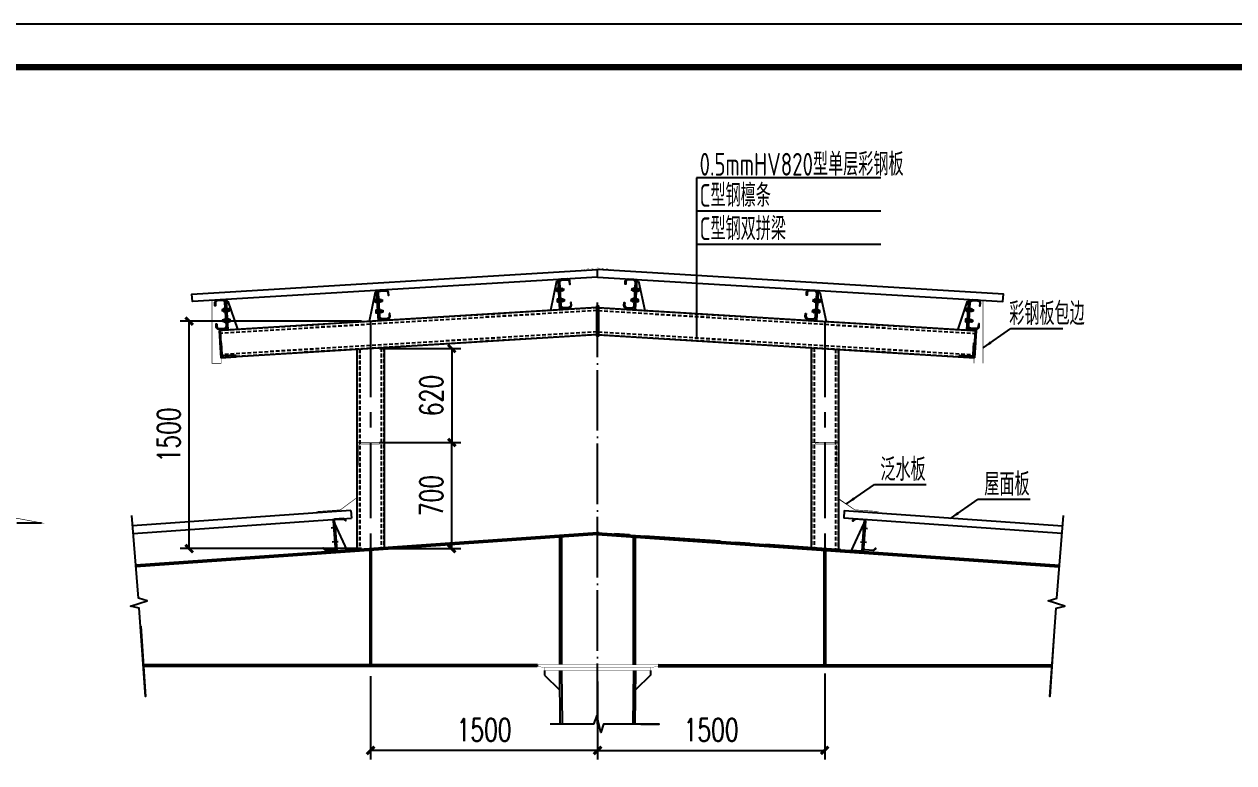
# Model space of a CAD drawing. Extents: x -33967 to 1773478, y -1022458 to -784650.
# Drawn here: x 742867 to 782812, y -816094 to -791727 of the extents above; entities that cross this region are included whole.
import ezdxf

# ---------------------------------------------------------------- set-up
doc = ezdxf.new("R2010")
doc.units = 0
doc.header["$LTSCALE"] = 1000
doc.header["$MEASUREMENT"] = 0
for name, pattern in [('CACHE2', [0.1875, 0.125, -0.0625]), ('CENTERX2', [4, 2.5, -0.5, 0.5, -0.5]), ('CONTINOUS', [0]), ('DOTE', [2.4200000000000004, 2, -0.2, 0.02, -0.2])]:
    doc.linetypes.add(name, pattern=pattern)
for name, color, linetype in [('4', 4, 'CONTINOUS'), ('AXIS', 3, 'Continuous'), ('DOTE', 1, 'DOTE'), ('GL', 150, 'Continuous'), ('GZ', 50, 'Continuous'), ('LT', 27, 'Continuous'), ('PUB_TITLE', 4, 'Continuous'), ('PZ', 202, 'Continuous'), ('S-钢-钢柱线.......STEEL-COLUMN', 60, 'Continuous'), ('STXT_XG_THIN', 2, 'Continuous'), ('TEXT', 7, 'Continuous')]:
    doc.layers.add(name, color=color, linetype=linetype)
doc.layers.add('檩条', color=30, linetype='Continuous', lineweight=5)
doc.layers.add('螺栓', color=15, linetype='Continuous', lineweight=18)
doc.styles.add('_TCH_DIM_T3', font='SIMPLEX', dxfattribs={"width": 0.7058823529411765, "bigfont": 'GBCBIG'})
doc.styles.add('标准字体', font='tssdeng.shx', dxfattribs={"width": 0.699999988079071, "bigfont": 'tssdchn.shx'})
doc.dimstyles.new('TCH-200-1', dxfattribs={"dimtxt": 595, "dimasz": 200, "dimexe": 500, "dimexo": 600, "dimgap": 252.5, "dimtad": 1, "dimdec": 0, "dimzin": 0, "dimdsep": 46, "dimtxsty": '_TCH_DIM_T3', "dimblk": 'ARCHTICK', "dimcen": 0.09, "dimclrd": 3, "dimclre": 3, "dimclrt": 7, "dimazin": 2, "dimtfac": 1, "dimtdec": 0, "dimtix": 1, "dimtmove": 2, "dimatfit": 3, "dimfxl": 1, "dimtolj": 1, "dimtzin": 0, "dimarcsym": 0})
doc.dimstyles.new('TCH_250-5', dxfattribs={"dimtxt": 750, "dimasz": 250, "dimexe": 300, "dimexo": 300, "dimgap": 300, "dimtad": 1, "dimdec": 0, "dimlfac": 0.2, "dimzin": 0, "dimdsep": 46, "dimtxsty": '_TCH_DIM_T3', "dimblk": 'ARCHTICK', "dimcen": 0.09, "dimclrd": 3, "dimclre": 3, "dimclrt": 7, "dimazin": 2, "dimtfac": 1, "dimtdec": 0, "dimtix": 1, "dimtmove": 2, "dimatfit": 3, "dimfxl": 1, "dimtolj": 1, "dimtzin": 0, "dimarcsym": 0})

# ---------------------------------------------------------------- blocks, each defined once
blk = doc.blocks.new('A$C32BF6D94')
at = {"layer": 'DOTE'}
for p, q in [((-30.3087471392937, 130.2371949246444), (20.89983554440551, 133.3392010317184)), ((-26.0762663979549, 60.36526846795459), (25.13231628574431, 63.46727457502857))]:
    blk.add_line(p, q, dxfattribs=at)
at = {"layer": 'LT', "linetype": 'ByBlock'}
blk.add_lwpolyline([(64.44064039905788, 48.13748114637565), (65.53020888741594, 30.17048806155799, -0.3551092264864493), (53.17271898838226, 15.29015954083297), (17.23873281880515, 13.11102256420418, -0.3879699096304385), (3.041349752515089, 26.39139436843107), (-6.401577146782074, 182.1053344366665, -0.3782695036236424), (6.486562397098169, 196.0262112808414), (42.42054856655886, 198.2053482574993, -0.409190309948008), (56.4475846074638, 185.7070133959642), (57.53715309570543, 167.7400203111465), (61.94575522217201, 167.9881500107876), (60.85618673381396, 185.9551430956053, 0.414213562373095), (41.79962516069645, 202.8325676920358), (5.865638991002925, 200.6534307152324, 0.414213562373095), (-11.01178560534026, 181.5968691420567), (-1.56885870610131, 25.8829290738795, 0.414213562373095), (17.4877028670162, 9.00550447741989), (53.42168903665151, 11.18464145407779, 0.4142135623730919), (70.2991136329947, 30.2412030272244), (69.20954514463665, 48.20819611207116)], format="xyb", close=True, dxfattribs=at)
at = {"layer": 'PZ'}
for q in [(-67.6713272559573, -4.103572224179516), (-17.58963265392231, 188.0638583935215)]:
    blk.add_line((-27.1953542662086, 187.481340688566), q, dxfattribs=at)
blk.add_lwpolyline([(-11.91975934564834, 196.5693633793853), (0.0007390029495581985, 0.0002503013820387423), (-6.162267064210027, -0.3734915469831321), (-18.08276541286614, 196.1956215310784)], close=True, dxfattribs=at)
at = {"layer": '檩条'}
for p, q in [((-3.839416725095361, 139.855288597988), (-14.62210238585249, 139.2021291431447)), ((-2.871992555446923, 123.8845625508111), (-13.65795556252124, 123.2304717213847)), ((0.3930640167091042, 69.98336214129813), (-10.38927469140617, 69.32989802228985)), ((1.360488186124712, 54.01263609417947), (-9.420744784118142, 53.358832107333))]:
    blk.add_line(p, q, dxfattribs=at)
at = {"layer": '螺栓'}
for p, q in [((-27.96724731987342, 141.1988270380243), (-30.78036642167717, 138.022923872486)), ((-30.78036642167717, 138.022923872486), (-29.8371278566774, 122.451465976279)), ((-26.66122469166294, 119.6383468741842), (-29.8371278566774, 122.451465976279)), ((-27.64074166258797, 135.8087069967587), (-18.05830603442155, 136.3891614983731)), ((-26.98773034848273, 125.0284669150424), (-17.40529471985064, 125.6089214167732)), ((-14.50117108039558, 137.2057341637847), (-18.0945844410453, 136.988063725672)), ((-13.7756029535085, 125.227689628402), (-17.36901631392539, 125.0100191902893)), ((-14.50117108039558, 137.2057341637847), (-3.718488703947514, 137.8589478420326)), ((-13.7756029535085, 125.227689628402), (-2.99292057659477, 125.8809033067664)), ((-3.718488703947514, 137.8589478420326), (-0.1250753430649638, 138.0766182801453)), ((-2.99292057659477, 125.8809033067664), (0.6004927840549499, 126.0985737448791)), ((9.49363869219087, 138.0581705546356), (-0.08879693620838225, 137.4777160529629)), ((10.14665000652894, 127.277930472861), (0.5642143781296909, 126.6974759712466)), ((9.167133034905419, 143.4482905959012), (12.34303620015271, 140.6351714938064)), ((9.49363869219087, 138.0581705546356), (12.48814982571639, 138.2395625863574)), ((10.47315566334873, 121.8878104321193), (13.28627476538531, 125.0637135976576)), ((12.34303620015271, 140.6351714938064), (13.28627476538531, 125.0637135976576)), ((12.45187141909264, 138.8384648136562), (20.53705148072913, 139.3282232994679)), ((13.17743954597972, 126.8604202782735), (21.26261960784905, 127.3501787640853)), ((13.35022475919686, 138.8928824231261), (14.07579288654961, 126.9148378878599)), ((15.21948825265281, 137.8039131885162), (15.3283234720584, 136.0072065084241)), ((15.40088028460741, 134.8094020547578), (15.6185507227201, 131.2159886939917)), ((15.69110753526911, 130.0181842406746), (15.79994275444187, 128.2214775601751)), ((16.94363811961375, 139.1105528612388), (17.6692062469665, 127.1325083259144)), ((18.81290161260404, 138.0215836266289), (18.92173683200963, 136.2248769465368)), ((18.99429364479147, 135.0270724928123), (19.21196408267133, 131.4336591320462)), ((19.28452089522034, 130.2358546787873), (19.3933561143931, 128.4391479982296)), ((20.53705148072913, 139.3282232994679), (21.26261960784905, 127.3501787640853)), ((-23.73476657853462, 71.32690058139269), (-26.54788568033837, 68.15099741579616)), ((-26.54788568033837, 68.15099741579616), (-25.60464711487293, 52.57953951964737)), ((-22.42874394985847, 49.76642041749437), (-25.60464711487293, 52.57953951964737)), ((-23.40826092124917, 65.93678054006887), (-13.82582529261708, 66.51723504174151)), ((-22.75524960714392, 55.15654045835254), (-13.17281397851184, 55.73699496002519)), ((-10.26869033882394, 67.33380770721124), (-13.86210369947366, 67.11613726904034)), ((-9.54312221170403, 55.35576317171217), (-13.13653557212092, 55.13809273359948)), ((-10.26869033882394, 67.33380770721124), (0.5139920378569514, 67.98702138540102)), ((-9.54312221170403, 55.35576317171217), (1.239560164976865, 56.00897684996016)), ((0.5139920378569514, 67.98702138540102), (4.107405398739502, 68.20469182351371)), ((1.239560164976865, 56.00897684996016), (4.832973525859416, 56.22664728807285)), ((13.72611943376251, 68.18624409800395), (4.143683805363253, 67.6057895963313)), ((14.37913074786775, 57.40600401617121), (4.796695119235665, 56.82554951449856)), ((13.39961377647705, 73.57636413921136), (16.57551694149151, 70.76324503705837)), ((13.72611943376251, 68.18624409800395), (16.72063056728803, 68.36763612972572)), ((14.7056364051532, 52.01588397531305), (17.51875550718978, 55.191787141026)), ((16.57551694149151, 70.76324503705837), (17.51875550718978, 55.191787141026)), ((16.68435216089711, 68.96653835696634), (24.76953222230077, 69.4562968427781)), ((17.40992028778419, 56.98849382152548), (25.49510034942068, 57.47825230739545)), ((17.58270550100133, 69.02095596649451), (18.30827362812124, 57.04291143105365)), ((19.45196899445727, 67.93198673182633), (19.56080421363004, 66.1352800517343)), ((19.63336102617905, 64.93747559806798), (19.85103146429174, 61.34406223730184)), ((19.92358827707358, 60.14625778404297), (20.03242349624634, 58.34955110342707)), ((21.17611886141822, 69.23862640466541), (21.90168698853813, 57.26058186916634)), ((23.0453823544085, 68.14965716993902), (23.15421757381409, 66.35295048984699)), ((23.22677438613027, 65.15514603618067), (23.44444482424296, 61.56173267541453)), ((23.5170016370248, 60.36392822209746), (23.62583685619757, 58.56722154153977)), ((24.76953222230077, 69.4562968427781), (25.49510034942068, 57.47825230739545))]:
    blk.add_line(p, q, dxfattribs=at)
for points in [[(-26.66122469166294, 119.6383468741842), (-17.07878906303085, 120.2188013758569), (-18.384811691707, 141.7792815397552), (-27.96724731987342, 141.1988270380243)], [(-16.86111862468533, 116.6253880152071), (-13.26770526426844, 116.8430584532034), (-15.00906876893714, 145.5903653380519), (-18.60248212958686, 145.3726948999392)], [(1.108390473295003, 117.7139425696805), (-2.485022887587547, 117.4962721315678), (-4.226386392489076, 146.2435790163581), (-0.6329730316065252, 146.461249454529)], [(10.47315566334873, 121.8878104321193), (0.8907200347166508, 121.3073559304466), (-0.4153025934938341, 142.8678360942286), (9.167133034905419, 143.4482905959012)], [(-22.42874394985847, 49.76642041749437), (-12.84630832145922, 50.34687491916702), (-14.15233094990253, 71.90735508306534), (-23.73476657853462, 71.32690058139269)], [(-12.62863788357936, 46.75346155840089), (-9.03522452316247, 46.97113199651358), (-10.776588028064, 75.71843888136209), (-14.37000138848089, 75.5007684432494)], [(5.340871215099469, 47.84201611299068), (1.747457853751257, 47.62434567476157), (0.006094348849728703, 76.37165255966829), (3.599507709732279, 76.58932299783919)], [(14.7056364051532, 52.01588397531305), (5.123200776521116, 51.4354294736404), (3.817178148077801, 72.99590963753872), (13.39961377647705, 73.57636413921136)]]:
    blk.add_lwpolyline(points, close=True, dxfattribs=at)
blk = doc.blocks.new('_ArchTick')
at = {"color": 0, "linetype": 'ByBlock', "const_width": 0.4}
blk.add_lwpolyline([(-0.5, -0.5), (0.5, 0.5)], dxfattribs=at)
blk = doc.blocks.new('*D105')
at = {"color": 3, "lineweight": -2, "transparency": 16777216}
for p, q in [((754302.9447661974, -813234.652838623), (754302.9447661974, -815984.6307713081)), ((761802.9447662372, -813414.7490017932), (761802.9447662372, -815984.6307713081)), ((761802.9447662372, -815684.6307713081), (754302.9447661974, -815684.6307713081))]:
    blk.add_line(p, q, dxfattribs=at)
at = {"layer": 'Defpoints', "color": 0, "transparency": 16777216}
for p in [(754302.9447661974, -812934.652838623), (761802.9447662372, -813114.7490017932), (754302.9447661974, -815684.6307713081)]:
    blk.add_point(p, dxfattribs=at)
at = {"color": 3, "lineweight": -2, "transparency": 16777216, "xscale": 250, "yscale": 250, "zscale": 250, "rotation": 180}
blk.add_blockref('_ArchTick', (754302.9447661974, -815684.6307713081), dxfattribs=at)
at = {"color": 3, "lineweight": -2, "transparency": 16777216, "xscale": 250, "yscale": 250, "zscale": 250}
blk.add_blockref('_ArchTick', (761802.9447662372, -815684.6307713081), dxfattribs=at)
at = {"color": 7, "transparency": 16777216, "insert": (758052.9447662173, -815009.6307713081), "char_height": 750, "attachment_point": 5, "style": '_TCH_DIM_T3'}
blk.add_mtext('\\A1;1500', dxfattribs=at)
blk = doc.blocks.new('*D82')
at = {"color": 3, "lineweight": -2, "transparency": 16777216}
for p, q in [((769302.9447662756, -813153.1187507864), (769302.9447662756, -815984.6307713083)), ((761802.9447662369, -813589.122668337), (761802.9447662369, -815984.6307713083)), ((761802.9447662369, -815684.6307713083), (769302.9447662756, -815684.6307713083))]:
    blk.add_line(p, q, dxfattribs=at)
at = {"layer": 'Defpoints', "color": 0, "transparency": 16777216}
for p in [(769302.9447662756, -812853.1187507864), (761802.9447662369, -813289.122668337), (769302.9447662756, -815684.6307713083)]:
    blk.add_point(p, dxfattribs=at)
at = {"color": 3, "lineweight": -2, "transparency": 16777216, "xscale": 250, "yscale": 250, "zscale": 250, "rotation": 180}
blk.add_blockref('_ArchTick', (761802.9447662369, -815684.6307713083), dxfattribs=at)
at = {"color": 3, "lineweight": -2, "transparency": 16777216, "xscale": 250, "yscale": 250, "zscale": 250}
blk.add_blockref('_ArchTick', (769302.9447662756, -815684.6307713083), dxfattribs=at)
at = {"color": 7, "transparency": 16777216, "insert": (765552.9447662563, -815009.6307713083), "char_height": 750, "attachment_point": 5, "style": '_TCH_DIM_T3'}
blk.add_mtext('\\A1;1500', dxfattribs=at)
blk = doc.blocks.new('*D106')
at = {"color": 3, "lineweight": -2, "transparency": 16777216}
for p, q in [((754002.9447661979, -801527.1577726), (748014.1759056201, -801527.1577726)), ((748314.1759056201, -809028.2490596118), (748314.1759056201, -801527.1577726)), ((754002.9447661977, -809028.2490596118), (748014.1759056201, -809028.2490596118))]:
    blk.add_line(p, q, dxfattribs=at)
at = {"layer": 'Defpoints', "color": 0, "transparency": 16777216}
for p in [(748314.1759056201, -801527.1577726), (754302.9447661979, -801527.1577726), (754302.9447661977, -809028.2490596118)]:
    blk.add_point(p, dxfattribs=at)
at = {"color": 3, "lineweight": -2, "transparency": 16777216, "xscale": 250, "yscale": 250, "zscale": 250}
for p, rotation in [((748314.1759056201, -801527.1577726), 90), ((748314.1759056201, -809028.2490596118), 270)]:
    blk.add_blockref('_ArchTick', p, dxfattribs=dict(at, rotation=rotation))
at = {"color": 7, "transparency": 16777216, "insert": (747639.1759056197, -805277.7034161058), "char_height": 750, "attachment_point": 5, "rotation": 90, "style": '_TCH_DIM_T3'}
blk.add_mtext('\\A1;1500', dxfattribs=at)
blk = doc.blocks.new('*D107')
at = {"color": 3, "lineweight": -2, "transparency": 16777216}
for p, q in [((754602.9447661897, -805528.1425768682), (757286.0808606258, -805528.1425768682)), ((756986.0808606258, -809028.2490596116), (756986.0808606258, -805528.1425768682)), ((754602.9447661977, -809028.2490596116), (757286.0808606258, -809028.2490596116))]:
    blk.add_line(p, q, dxfattribs=at)
at = {"layer": 'Defpoints', "color": 0, "transparency": 16777216}
for p in [(754302.9447661897, -805528.1425768682), (756986.0808606258, -805528.1425768682), (754302.9447661977, -809028.2490596116)]:
    blk.add_point(p, dxfattribs=at)
at = {"color": 3, "lineweight": -2, "transparency": 16777216, "xscale": 250, "yscale": 250, "zscale": 250}
for p, rotation in [((756986.0808606258, -805528.1425768682), 90), ((756986.0808606258, -809028.2490596116), 270)]:
    blk.add_blockref('_ArchTick', p, dxfattribs=dict(at, rotation=rotation))
at = {"color": 7, "transparency": 16777216, "insert": (756311.0808606255, -807278.1958182398), "char_height": 750, "attachment_point": 5, "rotation": 90, "style": '_TCH_DIM_T3'}
blk.add_mtext('\\A1;700', dxfattribs=at)
blk = doc.blocks.new('*D83')
at = {"color": 3, "lineweight": -2, "transparency": 16777216}
for p, q in [((754602.944766198, -802428.8111501877), (757286.0808606257, -802428.8111501877)), ((756986.0808606257, -802428.8111501877), (756986.0808606257, -805528.1425768682)), ((754602.9447661897, -805528.1425768682), (757286.0808606257, -805528.1425768682))]:
    blk.add_line(p, q, dxfattribs=at)
at = {"layer": 'Defpoints', "color": 0, "transparency": 16777216}
for p in [(754302.944766198, -802428.8111501877), (754302.9447661897, -805528.1425768682), (756986.0808606257, -805528.1425768682)]:
    blk.add_point(p, dxfattribs=at)
at = {"color": 3, "lineweight": -2, "transparency": 16777216, "xscale": 250, "yscale": 250, "zscale": 250}
for p, rotation in [((756986.0808606257, -802428.8111501877), 90), ((756986.0808606257, -805528.1425768682), 270)]:
    blk.add_blockref('_ArchTick', p, dxfattribs=dict(at, rotation=rotation))
at = {"color": 7, "transparency": 16777216, "insert": (756311.0808606254, -803978.4768635279), "char_height": 750, "attachment_point": 5, "rotation": 90, "style": '_TCH_DIM_T3'}
blk.add_mtext('\\A1;620', dxfattribs=at)

msp = doc.modelspace()

# ---------------------------------------------------------------- linework, layer by layer
at = {"color": 2}
msp.add_line((749836.8436480253, -802649.5561032305), (749459.2040711511, -802672.4572186829), dxfattribs=at)
for p, q in [((753657.9830418164, -807770.2152724352, -20.04334391167015), (753675.4403237416, -808019.6050142208, -20.04334391167015)), ((769947.9064906426, -807770.2152724116, -20.04334391167015), (769930.449208718, -808019.6050141973, -20.04334391167015))]:
    msp.add_line(p, q)
at = {"const_width": 20}
for points in [[(749483.9562244236, -800813.8689688115), (749072.8831298833, -800838.797578027), (749072.8831298833, -802916.5690054934), (749370.6587447606, -802916.5690054934), (749370.6587447606, -802729.5037694323), (749844.9942145932, -802729.5037694323)], [(774121.9333080149, -800813.8689687765), (774533.0064025552, -800838.7975779909), (774533.006402561, -802916.5690054573), (774235.230787684, -802916.5690054582), (774235.2307876833, -802729.503769397), (773760.8953178506, -802729.5037693983)], [(754752.9447661815, -805528.1425768666), (753859.2002465283, -805528.14257687), (753859.2002465283, -807341.7875964281), (753307.837901047, -807749.8775559136), (752519.4981522048, -807805.442101804)], [(768852.9447662705, -805528.1425768463), (769746.6892859237, -805528.1425768472), (769746.6892859288, -807341.7875964053), (770298.0516314113, -807749.8775558892), (771086.3913802537, -807805.4421017772)], [(743439.5158084021, -808180.1122082319), (685339.5158084021, -808180.1122082319), (686139.5158084021, -808030.1122082319), (742639.5158084021, -808030.1122082319), (743439.5158084021, -808180.1122082319)]]:
    msp.add_lwpolyline(points, dxfattribs=at)
at = {"color": 2, "const_width": 20}
for points in [[(753859.2002465283, -805528.14257687), (753859.2002465283, -806278.14257687), (753889.2002465283, -806278.14257687, 0.4142135623730951), (753904.2002465283, -806263.14257687), (753904.2002465283, -805663.14257687, -0.4142135623730958), (753994.2002465283, -805573.14257687), (754594.2002465283, -805573.14257687, 0.4142135623730951), (754609.2002465283, -805558.14257687), (754609.2002465283, -805528.14257687)], [(769746.6892859237, -805528.1425768472), (769746.6892859258, -806278.1425768472), (769716.6892859258, -806278.1425768473, -0.4142135623730951), (769701.6892859258, -806263.1425768473), (769701.689285924, -805663.1425768473, 0.4142135623730958), (769611.6892859237, -805573.1425768476), (769011.6892859237, -805573.1425768493, -0.4142135623730951), (768996.6892859237, -805558.1425768493), (768996.6892859237, -805528.1425768493)]]:
    msp.add_lwpolyline(points, format="xyb", close=True, dxfattribs=at)
msp.add_lwpolyline([(742639.5158084021, -808180.1122082319), (743439.5158084021, -808180.1122082319)])
at = {"color": 2}
msp.add_arc((749455.8748341035, -802617.5580731458), 55, 183.4703256734285, 273.4703256734123, dxfattribs=at)
at = {"layer": '4', "color": 1}
msp.add_lwpolyline([(762408.2332017934, -799847.0554426074, 5, 5, 0), (762282.1954948022, -799839.4121675164, 5, 5, 0), (762213.9162723962, -799805.2629486442, 5, 5, 0), (761833.5214858558, -799774.7044198302, 5, 5, 0), (761802.9447662281, -799746.5902934264, 5, 5, 0), (761772.3680466004, -799774.7044198302, 5, 5, 0), (761391.97326006, -799805.2629486442, 5, 5, 0), (761323.694037654, -799839.4121675164, 5, 5, 0), (761197.6563306628, -799847.0554426074, 0, 0, 0)], format="xyseb", dxfattribs=at)
at = {"layer": 'AXIS', "linetype": 'ByBlock'}
for p, q in [((765064.1198679837, -796798.1663719785), (765064.1198679823, -802073.3091988286)), ((771150.5121670277, -796798.1663719782), (765064.1198679837, -796798.1663719785)), ((771150.5121670277, -797897.1663719782), (765064.1198679837, -797897.1663719785)), ((771150.5121670277, -798996.166371978), (765064.1198679837, -798996.1663719782))]:
    msp.add_line(p, q, dxfattribs=at)
for points in [[(753657.9830418145, -807770.2152724116), (746448.2681233599, -808274.895316691)], [(746468.205430231, -808524.1114567305), (753675.4403237398, -808019.6050141974)]]:
    msp.add_lwpolyline(points, dxfattribs=at)
at = {"layer": 'AXIS', "linetype": 'ByBlock', "elevation": -20.04334391167015}
for points in [[(777137.6841022237, -808524.1114567302), (769930.449208718, -808019.6050141973)], [(769947.9064906426, -807770.2152724116), (777157.621409094, -808274.8953166908)]]:
    msp.add_lwpolyline(points, dxfattribs=at)
at = {"layer": 'DOTE'}
msp.add_line((761802.9447662397, -814816.377435183), (761802.9447662192, -800910.490350028), dxfattribs=at)
at = {"layer": 'DOTE', "color": 1, "linetype": 'CENTERX2'}
for p, q in [((754302.9447661978, -801527.1577725995), (754302.9447661974, -812934.652838623)), ((769302.9447661978, -801527.1577725995), (769302.9447661978, -812940.9087670291)), ((753937.2144291862, -809053.8501832015), (761802.944766229, -808503.249059622)), ((769837.2144292858, -809065.6479360219), (761802.944766229, -808503.249059622))]:
    msp.add_line(p, q, dxfattribs=at)
at = {"layer": 'GL', "color": 21}
msp.add_line((761802.9447662211, -800066.8114372744), (761802.9447662211, -799816.3521660102), dxfattribs=at)
at = {"layer": 'GL'}
for p, q in [((761777.9447662211, -801073.8529589858), (749302.9447662001, -801830.371694748)), ((761827.9447662211, -801073.8529589882), (774302.9447662258, -801830.3716945827)), ((761777.9447662211, -801975.5063365742), (749357.4231906221, -802728.7213489872)), ((761827.9447662211, -801975.5063365742), (774248.4663418154, -802728.721348823)), ((761802.944766229, -808503.249059622), (746551.9421190901, -809570.8192448952)), ((761802.9447662295, -808563.395879987), (746556.7270727393, -809630.6311185049)), ((760554.8245558045, -812851.3611126433, -22.80697824173131), (760554.7730698488, -808658.5719900896, -24.517320695917)), ((760624.8248827192, -812851.3611126433, -22.80697824173131), (760624.773393014, -808653.6719674679, -24.54855310921295)), ((761802.944766229, -808503.249059622, -20.04334391167015), (777053.9474133682, -809570.8192448952, -20.04334391167015)), ((761802.9447662295, -808563.395879987, -20.04334391167015), (777049.1624597192, -809630.6311185049, -20.04334391167015)), ((762983.4914091756, -812858.1472631908, -22.80697824173131), (762983.4397560703, -808657.9891317289, -24.48061108723974)), ((763053.4917360903, -812858.1472631908, -22.80697824173131), (763053.4400865454, -808662.8891548617, -24.4492811450027)), ((754278.4905256976, -809087.1059189512, -4.357286796803237), (754278.4905256976, -812855.9728659468, -4.357286796803237)), ((754328.4905256976, -809087.1059189512, -4.357286796803237), (754328.4905256976, -812855.9824664395, -4.357286796803237)), ((769277.5695977234, -809098.9587821875, -4.377838437072155), (769277.569597723, -812855.9970892535, -4.377838437072155)), ((769327.5695977234, -809098.9587821875, -4.377838437072155), (769327.5695977234, -812855.9874462566, -4.377838437072155)), ((759802.9472531951, -812854.9266630787), (746796.0403977076, -812857.4351742709, -10.35259320316244)), ((763802.9408159284, -812854.9266630787), (776809.8499076208, -812857.4241178227, -10.30696338489787)), ((759803.6709544049, -812914.9926538443, -22.80697824173131), (746800.2363519841, -812917.4621262117, -21.37989798810263)), ((763802.5385386841, -812914.5391111079, -22.80697824173131), (776805.6693478655, -812917.2308371057, -21.3862034014487))]:
    msp.add_line(p, q, dxfattribs=at)
at = {"layer": 'GL', "linetype": 'CACHE2'}
for p, q in [((761777.9447662211, -801083.8713298487), (749333.4950704998, -801838.5374100918)), ((761827.9447662211, -801083.8713298498), (774272.3944619214, -801838.5374099265)), ((761777.9447662211, -801965.4879657126), (749386.7628632728, -802716.9237386824)), ((761827.9447662211, -801965.4879657126), (774219.1266691601, -802716.9237385171))]:
    msp.add_line(p, q, dxfattribs=at)
at = {"layer": 'GL', "color": 21}
for points in [[(761802.9447662211, -800066.8114372733), (748419.9442139324, -800878.3935994975), (748404.8113229997, -800628.8520285877), (761802.9447662211, -799816.352166009)], [(761802.9447662095, -800066.8114372733), (775185.9453184307, -800878.3936006069), (775201.0782093843, -800628.8520296983), (761802.9447662304, -799816.352166009)]]:
    msp.add_lwpolyline(points, dxfattribs=at)
at = {"layer": 'GL'}
for points in [[(746713.4852232488, -811590.1064599995), (746869.1643553758, -813903.5400656824), (746665.6970666687, -810992.7549721779), (746378.1656953713, -810925.469958839), (746927.557486458, -810747.9881611215), (746639.1418869116, -810660.8154860847), (746551.9421190901, -809570.8192448952), (746420.7007247312, -807930.3031046349)], [(776892.4043092201, -811590.1064599493), (776736.7251771009, -813903.5400656327), (776940.1924657982, -810992.7549721275), (777227.7238370953, -810925.4699587877), (776678.3320460082, -810747.988161072), (776966.7476455541, -810660.8154860343), (777053.9474133721, -809570.8192448445), (777185.1888077257, -807930.3031045836)]]:
    msp.add_lwpolyline(points, dxfattribs=at)
at = {"layer": 'GL', "elevation": -37.14431052807728}
msp.add_lwpolyline([(763232.5541009458, -814817.1014491983), (763831.8139909816, -814817.4049394936), (761997.2401225923, -814816.8335115825), (761907.0976973793, -815098.0378957532), (761774.2770691228, -814536.1750927985), (761664.2401652972, -814816.6648664641), (760570.7616338946, -814816.1110831598), (760233.261677176, -814815.940159053)], dxfattribs=at)
at = {"layer": 'GZ'}
for p, q in [((760570.7616338946, -814816.1110831598, -37.14431052807729), (760552.9440345727, -813050.0136510874, -38.51866429556624)), ((760640.7619915516, -814816.1465342713, -36.92911164694371), (760622.9440345746, -813050.0136510874, -38.29554182900109)), ((762982.9440345727, -813050.0136510874, -61.31189839647689), (762965.1161054496, -814817.1349828726, -59.84008496611479)), ((763052.9440345727, -813050.0136510874, -61.31189839647689), (763035.1158854826, -814817.1567862075, -59.84006680638785))]:
    msp.add_line(p, q, dxfattribs=at)
at = {"layer": 'LT', "color": 1, "linetype": 'Continuous'}
for p, q in [((753202.9991791388, -808342.0807717649, -20.00000000021414), (753003.9587292392, -808356.013603246, -20.00000000021414)), ((753202.9991791388, -808342.0807717649, -20.00000000021414), (753003.9587292392, -808356.013603246, -20.00000000021414)), ((770514.3773727203, -808349.8848631225, -40.04334391188429), (770713.4178226199, -808363.8176946037, -40.04334391188429)), ((770514.3773727203, -808349.8848631225, -40.04334391188429), (770713.4178226199, -808363.8176946037, -40.04334391188429)), ((753234.9532071515, -808798.5668862093, -20.00000000021414), (753035.9127572561, -808812.4997177188, -20.00000000021414)), ((753234.9532071515, -808798.5668862093, -20.00000000021414), (753035.9127572561, -808812.4997177188, -20.00000000021414)), ((770482.4233447076, -808806.370977567, -40.04334391188429), (770681.463794603, -808820.3038090768, -40.04334391188429)), ((770482.4233447076, -808806.370977567, -40.04334391188429), (770681.463794603, -808820.3038090768, -40.04334391188429))]:
    msp.add_line(p, q, dxfattribs=at)
at = {"layer": 'LT'}
for points, elevation in [([(753087.0827291994, -808125.9491012146, -0.4142135623730951), (753133.4692211719, -808072.5796964716), (753411.5754900067, -808053.1122576493), (753483.4345440636, -808115.5691924867), (753493.2746049725, -808104.2478320877), (753416.7260898901, -808037.7150105668), (753117.4583997517, -808058.6637488789, 0.414213562373095), (753071.0719077778, -808112.033153622), (753132.870685799, -808994.8728395408, -0.4142135623730951), (753086.4841938266, -809048.242244284), (752808.3779249922, -809067.7096831066), (752736.5188709297, -809005.2527482674), (752726.6788100209, -809016.5741086679), (752803.227325107, -809083.1069301887), (753102.4950152491, -809062.1581918764, 0.4142135623730951), (753148.8815072202, -809008.7887871336), (753087.0827291994, -808125.9491012146)], -20.0000000001772), ([(770630.2938226596, -808133.7531925724, 0.4142135623730951), (770583.9073306872, -808080.3837878295), (770305.8010618524, -808060.9163490069), (770233.9420077954, -808123.3732838443), (770224.1019468866, -808112.0519234453), (770300.650461969, -808045.5191019245), (770599.9181521074, -808066.4678402365, -0.414213562373095), (770646.3046440813, -808119.8372449799), (770584.50586606, -809002.6769308988, 0.4142135623730951), (770630.8923580325, -809056.0463356416), (770908.9986268668, -809075.5137744643), (770980.8576809294, -809013.0568396251), (770990.6977418382, -809024.3782000259), (770914.1492267521, -809090.9110215467), (770614.88153661, -809069.9622832341, -0.4142135623730951), (770568.4950446389, -809016.5928784913), (770630.2938226596, -808133.7531925724)], -40.04334391184734)]:
    msp.add_lwpolyline(points, format="xyb", dxfattribs=dict(at, elevation=elevation))
for points in [[(753088.8284573932, -808150.8880753923), (753118.7552264044, -808148.7932015616), (753185.791189007, -809106.4498100156), (753155.8644199949, -809108.5446838458)], [(753122.2466827901, -808198.6711499178), (753185.791189007, -809106.4498100156), (753534.8647826961, -809082.0146584535)]]:
    msp.add_lwpolyline(points, close=True, dxfattribs=at)
at = {"layer": 'LT', "elevation": -20.04334391167015}
for points in [[(770595.129869069, -808206.4752412754), (770531.5853628521, -809114.2539013734), (770182.511769163, -809089.8187498112)], [(770628.5480944659, -808158.6921667503), (770598.6213254547, -808156.5972929195), (770531.5853628521, -809114.2539013734), (770561.5121318642, -809116.3487752036)]]:
    msp.add_lwpolyline(points, close=True, dxfattribs=at)
at = {"layer": 'LT', "color": 1, "linetype": 'Continuous'}
for points in [[(753092.0154042407, -808411.2259603898, -20.00000000021414), (753083.4646176896, -808289.0718666617, -20.00000000021414), (753136.9055577698, -808408.0836496496, -20.00000000021414), (753128.3547712215, -808285.9295559191, -20.00000000021414)], [(753092.0154042407, -808411.2259603898, -20.00000000021414), (753083.4646176896, -808289.0718666617, -20.00000000021414), (753136.9055577698, -808408.0836496496, -20.00000000021414), (753128.3547712215, -808285.9295559191, -20.00000000021414)], [(770625.3611476184, -808419.0300517475, -40.04334391188429), (770633.9119341695, -808296.8759580193, -40.04334391188429), (770580.4709940893, -808415.8877410074, -40.04334391188429), (770589.0217806376, -808293.7336472769, -40.04334391188429)], [(770625.3611476184, -808419.0300517475, -40.04334391188429), (770633.9119341695, -808296.8759580193, -40.04334391188429), (770580.4709940893, -808415.8877410074, -40.04334391188429), (770589.0217806376, -808293.7336472769, -40.04334391188429)], [(753115.4186456916, -808745.5579811336, -20.00000000021414), (753123.9694322688, -808867.7120748587, -20.00000000021414), (753160.3087992216, -808742.415670379, -20.00000000021414), (753168.859585796, -808864.5697641071, -20.00000000021414)], [(753115.4186456916, -808745.5579811336, -20.00000000021414), (753123.9694322688, -808867.7120748587, -20.00000000021414), (753160.3087992216, -808742.415670379, -20.00000000021414), (753168.859585796, -808864.5697641071, -20.00000000021414)], [(770601.9579061675, -808753.3620724912, -40.04334391188429), (770593.4071195903, -808875.5161662165, -40.04334391188429), (770557.0677526374, -808750.2197617366, -40.04334391188429), (770548.5169660631, -808872.3738554647, -40.04334391188429)], [(770601.9579061675, -808753.3620724912, -40.04334391188429), (770593.4071195903, -808875.5161662165, -40.04334391188429), (770557.0677526374, -808750.2197617366, -40.04334391188429), (770548.5169660631, -808872.3738554647, -40.04334391188429)]]:
    msp.add_solid(points, dxfattribs=at)
at = {"layer": 'PUB_TITLE'}
msp.add_lwpolyline([(677271.3131223265, -875726.8371201633), (796071.3131223265, -875726.8371201633), (796071.3131223265, -791726.8371201633), (677271.3131223265, -791726.8371201633)], close=True, dxfattribs=at)
at = {"layer": 'PUB_TITLE', "const_width": 212.121}
msp.add_lwpolyline([(680091.6291223264, -874312.6551201632), (680091.6291223264, -793141.0191201633), (794071.3131223265, -793141.0191201633), (794071.3131223265, -874312.6551201632)], close=True, dxfattribs=at)
at = {"layer": 'PZ'}
for p, q in [((749302.9447661978, -801830.371694748), (749357.4231906245, -802728.7213489872)), ((749332.889754673, -801828.5557472676), (749387.3681790996, -802726.9054015067)), ((774272.9997777529, -801828.5557471022), (774218.5213533379, -802726.9054013414)), ((774302.9447662281, -801830.3716945827), (774248.4663418131, -802728.7213488219)), ((759802.9440345741, -812854.9266630781), (759802.9414466387, -812914.8901214018, -16.54524112368597)), ((760052.9440345727, -813050.0507405835, -20.04334391162047), (760052.9453198835, -813200.0507405776, -20.04334391162047)), ((760052.9440345727, -813050.0507405835, -20.04334391162047), (760052.9453198835, -813200.0507405776, -20.04334391162047)), ((760052.9453198835, -813200.0507405776, -20.04334391162047), (760549.0775655992, -813687.6880108062, -20.16845405407502)), ((763552.9453198835, -813200.0480231245, -61.31186976868776), (763052.9440345722, -813683.2779951362, -60.78446038202021)), ((763552.9440345727, -813050.0480231303, -61.31186976868776), (763552.9453198835, -813200.0480231245, -61.31186976868776)), ((763552.9440345727, -813050.0480231303, -61.31186976868776), (763552.9453198835, -813200.0480231245, -61.31186976868776))]:
    msp.add_line(p, q, dxfattribs=at)
msp.add_lwpolyline([(761777.9447662211, -801022.3368893766), (761827.9447662211, -801022.3368893766), (761827.9447662211, -802022.3368893766), (761777.9447662211, -802022.3368893766)], close=True, dxfattribs=at)
at = {"layer": 'PZ', "const_width": 10}
for points, elevation in [([(759802.9414466387, -812914.8901214018), (759802.9440345741, -812854.9266630781), (763802.943302982, -812854.5581128516), (763802.5385386841, -812914.5391111079), (763552.9440345727, -812950.0480231338), (760052.9440345727, -812950.0280283337), (759802.9414466387, -812914.8901214018)], -22.80697824173131), ([(760052.9440345727, -813050.0280283302), (763552.9440345727, -813050.0480231303), (763552.9440345727, -812950.0480231338), (760052.9440345727, -812950.0280283337)], -20.04334391162047)]:
    msp.add_lwpolyline(points, close=True, dxfattribs=dict(at, elevation=elevation))
at = {"layer": 'S-钢-钢柱线.......STEEL-COLUMN', "color": 6, "linetype": 'CACHE2'}
for p, q in [((761777.9447662211, -801174.036667607), (749338.9429129437, -801928.3723755162)), ((761827.9447662211, -801174.0366676082), (774266.9466194822, -801928.3723753509)), ((761777.9447662211, -801875.322627953), (749381.3150208313, -802627.088773258)), ((761827.9447662211, -801875.322627953), (774224.5745116039, -802627.0887730927)), ((753952.9447661978, -802450.0361247377), (753952.944766202, -809046.8501832018)), ((754652.9447662118, -802407.5861756357), (754652.944766141, -808997.8501832071)), ((768952.9447662211, -802407.5861755414), (768952.9447663599, -809009.6479360278)), ((769652.9447662374, -802450.0361246341), (769652.9447663012, -809058.6479360223))]:
    msp.add_line(p, q, dxfattribs=at)
at = {"layer": 'S-钢-钢柱线.......STEEL-COLUMN'}
for p, q in [((753852.9447661978, -802456.1004031815), (753852.944766202, -809053.8501832016)), ((754752.9447662118, -802401.521897193), (754752.944766141, -808990.8501832073)), ((768852.9447662211, -802401.5218970999), (768852.9447663599, -809002.647936028)), ((769752.9447662374, -802456.1004030756), (769752.9447663012, -809065.647936022))]:
    msp.add_line(p, q, dxfattribs=at)
at = {"layer": 'S-钢-钢柱线.......STEEL-COLUMN', "linetype": 'CACHE2'}
for p, q in [((753862.9447661978, -802455.4939753369), (753862.944766202, -809053.1501832015)), ((754742.9447662118, -802402.1283250377), (754742.944766141, -808991.5501832074)), ((768862.9447662211, -802402.1283249434), (768862.9447663599, -809003.3479360278)), ((769742.9447662374, -802455.493975231), (769742.9447663007, -809064.9479360223))]:
    msp.add_line(p, q, dxfattribs=at)
at = {"layer": 'STXT_XG_THIN'}
for p, q in [((749360.4296086924, -802227.6204883242), (749327.1573992781, -802229.6382077462)), ((749327.1573992781, -802229.6382077462), (749357.4231906245, -802728.7213489907)), ((749400.9756885665, -802620.8873101934), (749378.074573114, -802243.2477333192)), ((774204.9138438758, -802620.8873101934), (774227.8149593282, -802243.2477333192)), ((774278.7321331641, -802229.6382077462), (774248.4663418178, -802728.7213489907)), ((749357.4231906245, -802728.7213489907), (749856.5063318689, -802698.4555576444)), ((749856.5063318689, -802698.4555576444), (749854.4886124469, -802665.1833482278)), ((773749.3832005733, -802698.4555576444), (773751.4009199953, -802665.1833482278)), ((774248.4663418178, -802728.7213489907), (773749.3832005733, -802698.4555576444)), ((773769.0458844169, -802649.5561032305), (774146.6854612911, -802672.4572186829))]:
    msp.add_line(p, q, dxfattribs=at)
for centre, radius, start, end in [((749361.4384684046, -802244.2565930313), 16.66666666666667, 3.470325673428552, 93.4703256734124), ((774244.4510640376, -802244.2565930313), 16.66666666666667, 86.52967432658762, 176.5296743265715), ((749837.8525077375, -802666.1922079399), 16.66666666666667, 3.470325673428552, 93.4703256734124), ((773768.0370247047, -802666.1922079399), 16.66666666666667, 86.52967432658762, 176.5296743265715), ((774150.0146983387, -802617.5580731458), 55, 266.5296743265876, 356.5296743265714)]:
    msp.add_arc(centre, radius, start, end, dxfattribs=at)

# ---------------------------------------------------------------- block references
at = {"yscale": 5, "zscale": 5}
for p, xscale in [((754596.1906403964, -801509.4811265959), 5), ((760585.1782066463, -801146.186671764), 5), ((763020.7113257954, -801146.186671764), -5), ((769009.6988920453, -801509.4811265959), -5)]:
    msp.add_blockref('A$C32BF6D94', p, dxfattribs=dict(at, xscale=xscale))
for p, xscale, rotation in [((749574.5236697095, -801813.6688641665), -5, 6.940651347251556), ((774031.3658627328, -801813.6688641665), 5, 353.0593486527484)]:
    msp.add_blockref('A$C32BF6D94', p, dxfattribs=dict(at, xscale=xscale, rotation=rotation))

# ---------------------------------------------------------------- texts
at = {"layer": 'TEXT', "style": '标准字体', "width": 0.699999988079071}
for s, p in [('0.5mmHV820型单层彩钢板', (765170.3857613839, -796722.4521848966)), ('C型钢檩条', (765170.385761383, -797749.3032112283)), ('C型钢双拼梁', (765170.3857613825, -798848.3032112281)), ('彩钢板包边', (775394.3179865247, -801648.9090439081)), ('泛水板', (771139.0872945134, -806793.8490135818)), ('屋面板', (774572.3017526632, -807276.8197160433, -20.04334391167015))]:
    msp.add_text(s, height=750, dxfattribs=at).set_placement(p)

# ---------------------------------------------------------------- dimensions: what is measured, and where the dimension line sits
for base, p1, p2, angle, picture, middle in [((748314.1759056201, -801527.1577726), (754302.9447661975, -809028.2490596113), (754302.9447661977, -801527.1577725995), 90, '*D106', (747639.1759056197, -805277.7034161058)), ((756986.0808606257, -805528.1425768682), (754302.9447661978, -802428.8111501873), (754302.9447661894, -805528.1425768677), 270, '*D83', (756311.0808606254, -803978.4768635279)), ((756986.0808606258, -805528.1425768682), (754302.9447661975, -809028.2490596111), (754302.9447661894, -805528.1425768677), 90, '*D107', (756311.0808606255, -807278.1958182398)), ((769302.9447662756, -815684.6307713083), (761802.9447662369, -813289.122668337), (769302.9447662756, -812853.1187507864), 180, '*D82', (765552.9447662563, -815009.6307713083))]:
    dim = msp.add_linear_dim(base=base, p1=p1, p2=p2, angle=angle, dimstyle='TCH_250-5')
    dim.commit()
    dim.dimension.update_dxf_attribs({"geometry": picture, "text_midpoint": middle})
dim = msp.add_linear_dim(base=(754302.9447661974, -815684.6307713081), p1=(761802.9447662372, -813114.7490017932), p2=(754302.9447661974, -812934.652838623), dimstyle='TCH_250-5')
dim.commit()
dim.dimension.update_dxf_attribs({"geometry": '*D105', "text_midpoint": (758052.9447662173, -815009.6307713081)})

# ---------------------------------------------------------------- leaders
at = {"layer": 'AXIS'}
for points in [[(774533.0064025596, -802400.8926064735), (775451.7382518156, -801768.138516645), (777168.0488712611, -801768.138516645)], [(770022.37045867, -807545.8325761472), (770941.1023079259, -806913.0784863186), (772657.4129273714, -806913.0784863186)], [(773455.5849168198, -808028.8032786087, -20.04334391167015), (774374.3167660758, -807396.0491887801, -20.04334391167015), (776090.6273855213, -807396.0491887801, -20.04334391167015)]]:
    msp.add_leader(points, dimstyle='TCH-200-1', override={"dimasz": 300}, dxfattribs=at)

doc.saveas('drawing.dxf')
